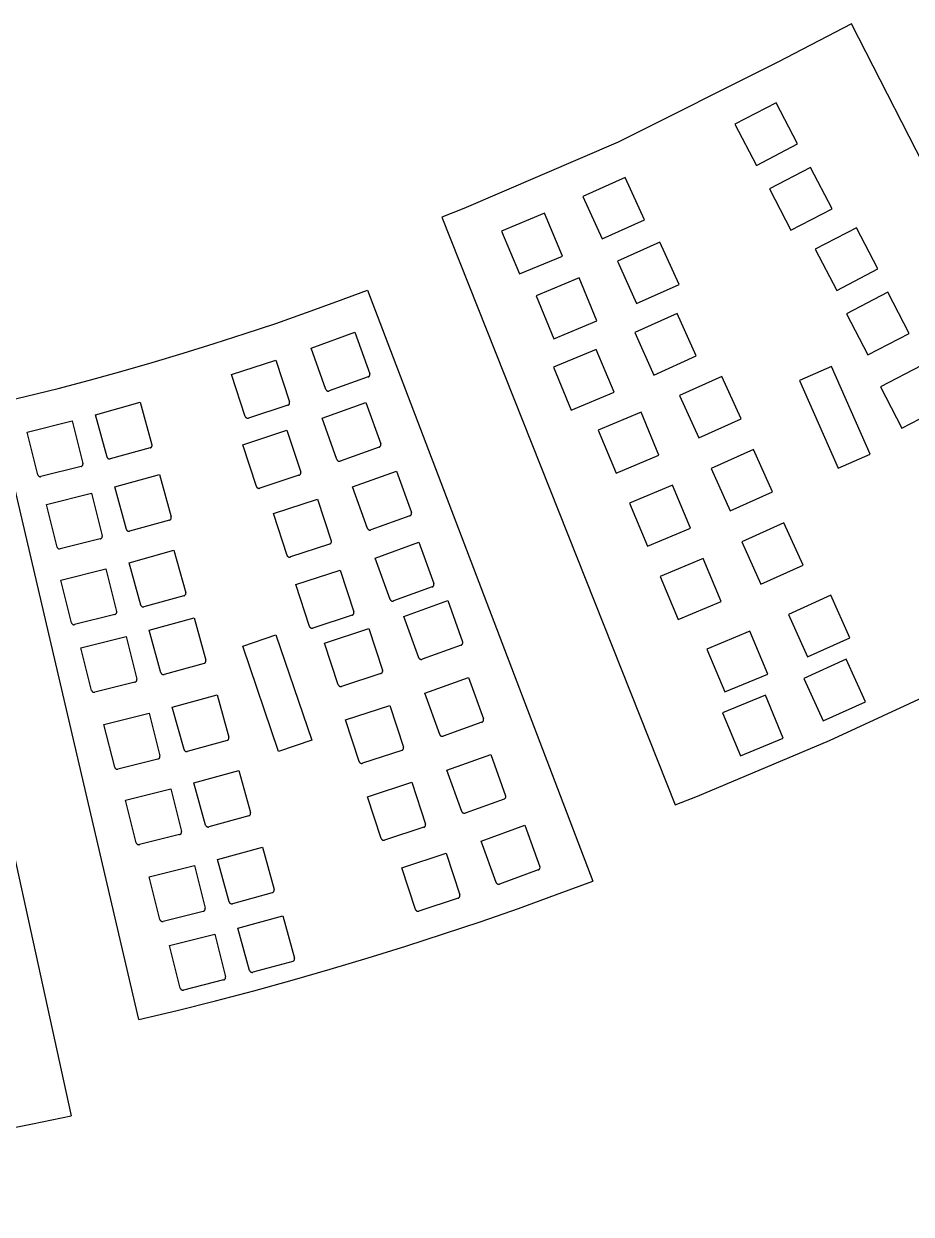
# Model space of a CAD drawing. Extents: x -27280 to 27280, y -16671 to 16671.
# Drawn here: x 20896 to 21811, y -16500 to -15272 of the extents above; entities that cross this region are included whole.
import ezdxf

# ---------------------------------------------------------------- set-up
doc = ezdxf.new("R2010")
doc.units = 0
doc.header["$MEASUREMENT"] = 0
doc.layers.get('0').update_dxf_attribs({"linetype": 'CONTINUOUS'})

msp = doc.modelspace()

# ---------------------------------------------------------------- linework, layer by layer
for p, q in [((21749.6, -15272.5), (21673.7, -15312.1)), ((22376.8, -16499.8), (21749.6, -15272.5)), ((21673.7, -15312.1), (21509, -15394.6)), ((21672, -15353.8), (21629.5, -15376)), ((21694.1, -15396.3), (21672, -15353.8)), ((21629.5, -15376), (21651.6, -15418.5)), ((21509, -15394.6), (21350.2, -15463)), ((21651.6, -15418.5), (21694.1, -15396.3)), ((21707.6, -15420.6), (21665.1, -15442.7)), ((21729.8, -15463.1), (21707.6, -15420.6)), ((21516.5, -15430.8), (21472.8, -15450.6)), ((21536.2, -15474.5), (21516.5, -15430.8)), ((21472.8, -15450.6), (21492.5, -15494.2)), ((21665.1, -15442.7), (21687.3, -15485.2)), ((21350.2, -15463), (21327.3, -15471.9)), ((21687.3, -15485.2), (21729.8, -15463.1)), ((21327.3, -15471.9), (21568, -16077.8)), ((21433.2, -15467.8), (21388.9, -15486.2)), ((21451.6, -15512), (21433.2, -15467.8)), ((21492.5, -15494.2), (21536.2, -15474.5)), ((21388.9, -15486.2), (21407.3, -15530.4)), ((21754.8, -15482.7), (21712.3, -15504.8)), ((21777, -15525.2), (21754.8, -15482.7)), ((21552.2, -15497.6), (21508.5, -15517.3)), ((21571.9, -15541.3), (21552.2, -15497.6)), ((21407.3, -15530.4), (21451.6, -15512)), ((21712.3, -15504.8), (21734.5, -15547.3)), ((21508.5, -15517.3), (21528.2, -15561)), ((21734.5, -15547.3), (21777, -15525.2)), ((21468.8, -15534.5), (21424.6, -15553)), ((21487.2, -15578.8), (21468.8, -15534.5)), ((21219.3, -15558.9), (21250.7, -15547.2)), ((21250.7, -15547.2), (21482.9, -16156.4)), ((21528.2, -15561), (21571.9, -15541.3)), ((21787, -15549.2), (21744.5, -15571.4)), ((21809.2, -15591.7), (21787, -15549.2)), ((21187.8, -15570.2), (21219.3, -15558.9)), ((21424.6, -15553), (21443, -15597.2)), ((21156.2, -15581.3), (21187.8, -15570.2)), ((21570, -15571.2), (21526.3, -15590.9)), ((21589.7, -15614.8), (21570, -15571.2)), ((21744.5, -15571.4), (21766.7, -15613.9)), ((21124.5, -15591.9), (21156.2, -15581.3)), ((21443, -15597.2), (21487.2, -15578.8)), ((21092.6, -15602.2), (21124.5, -15591.9)), ((21192.5, -15606.8), (21237.6, -15590.5)), ((21237.6, -15590.5), (21253, -15633.2)), ((21526.3, -15590.9), (21546, -15634.6)), ((21766.7, -15613.9), (21809.2, -15591.7)), ((21060.7, -15612.2), (21092.6, -15602.2)), ((21207.8, -15649.4), (21192.5, -15606.8)), ((21486.6, -15608.1), (21442.4, -15626.5)), ((21505, -15652.3), (21486.6, -15608.1)), ((20996.4, -15631), (21028.6, -15621.7)), ((21028.6, -15621.7), (21060.7, -15612.2)), ((21110.7, -15634.2), (21156.3, -15619.3)), ((21156.3, -15619.3), (21170.4, -15662.3)), ((21546, -15634.6), (21589.7, -15614.8)), ((20964.1, -15639.9), (20996.4, -15631)), ((21124.8, -15677.3), (21110.7, -15634.2)), ((21251.4, -15636.6), (21251.7, -15636.5)), ((21251.7, -15636.5), (21252, -15636.3)), ((21252, -15636.3), (21252.3, -15636.1)), ((21252.3, -15636.1), (21252.5, -15635.8)), ((21252.5, -15635.8), (21252.7, -15635.5)), ((21252.7, -15635.5), (21252.9, -15635.2)), ((21252.9, -15635.2), (21253, -15634.9)), ((21253.1, -15633.5), (21253, -15633.2)), ((21253, -15634.9), (21253.1, -15634.5)), ((21253.1, -15633.8), (21253.1, -15633.5)), ((21253.1, -15634.2), (21253.1, -15633.8)), ((21253.1, -15634.5), (21253.1, -15634.2)), ((21442.4, -15626.5), (21460.8, -15670.7)), ((21616.1, -15636), (21572.5, -15655.7)), ((21635.9, -15679.7), (21616.1, -15636)), ((21729.1, -15625.9), (21696.2, -15640.3)), ((21768.8, -15716.2), (21729.1, -15625.9)), ((21822, -15624.7), (21779.5, -15646.8)), ((20899.2, -15656.5), (20931.7, -15648.4)), ((20931.7, -15648.4), (20964.1, -15639.9)), ((21251.4, -15636.6), (21211.3, -15651)), ((21696.2, -15640.3), (21735.9, -15730.7)), ((21779.5, -15646.8), (21801.7, -15689.3)), ((20866.7, -15664.3), (20899.2, -15656.5)), ((21207.8, -15649.4), (21208, -15649.8)), ((21208, -15649.8), (21208.1, -15650.1)), ((21208.1, -15650.1), (21208.4, -15650.3)), ((21208.4, -15650.3), (21208.6, -15650.6)), ((21208.6, -15650.6), (21208.9, -15650.8)), ((21208.9, -15650.8), (21209.2, -15651)), ((21209.2, -15651), (21209.5, -15651.1)), ((21209.5, -15651.1), (21209.9, -15651.2)), ((21209.9, -15651.2), (21210.2, -15651.2)), ((21210.2, -15651.2), (21210.6, -15651.2)), ((21210.6, -15651.2), (21210.9, -15651.1)), ((21210.9, -15651.1), (21211.3, -15651)), ((21460.8, -15670.7), (21505, -15652.3)), ((21572.5, -15655.7), (21592.2, -15699.4)), ((21014.9, -16299.2), (20866.7, -15664.3)), ((20970.2, -15675.5), (21016.5, -15662.7)), ((21016.5, -15662.7), (21028.5, -15706.4)), ((21168.7, -15665.7), (21128.2, -15679)), ((21168.7, -15665.7), (21169, -15665.6)), ((21169, -15665.6), (21169.3, -15665.4)), ((21169.3, -15665.4), (21169.6, -15665.2)), ((21169.6, -15665.2), (21169.9, -15664.9)), ((21169.9, -15664.9), (21170.1, -15664.7)), ((21170.1, -15664.7), (21170.3, -15664.4)), ((21170.3, -15664.4), (21170.4, -15664)), ((21170.5, -15662.6), (21170.4, -15662.3)), ((21170.4, -15664), (21170.5, -15663.7)), ((21170.5, -15663), (21170.5, -15662.6)), ((21170.5, -15663.4), (21170.5, -15663)), ((21170.5, -15663.7), (21170.5, -15663.4)), ((21203.9, -15679.1), (21249.1, -15662.9)), ((21249.1, -15662.9), (21264.4, -15705.5)), ((21532.8, -15672.9), (21488.6, -15691.4)), ((21551.2, -15717.2), (21532.8, -15672.9)), ((21801.7, -15689.3), (21844.2, -15667.2)), ((20899.8, -15693.4), (20946.4, -15681.8)), ((20946.4, -15681.8), (20957.4, -15725.7)), ((20982.3, -15719.2), (20970.2, -15675.5)), ((21124.8, -15677.3), (21124.9, -15677.6)), ((21124.9, -15677.6), (21125.1, -15677.9)), ((21125.1, -15677.9), (21125.3, -15678.2)), ((21125.3, -15678.2), (21125.6, -15678.5)), ((21125.6, -15678.5), (21125.9, -15678.7)), ((21125.9, -15678.7), (21126.2, -15678.9)), ((21126.2, -15678.9), (21126.5, -15679)), ((21126.5, -15679), (21126.8, -15679.1)), ((21126.8, -15679.1), (21127.2, -15679.1)), ((21127.2, -15679.1), (21127.5, -15679.1)), ((21127.5, -15679.1), (21127.9, -15679.1)), ((21127.9, -15679.1), (21128.2, -15679)), ((21219.3, -15721.8), (21203.9, -15679.1)), ((21592.2, -15699.4), (21635.9, -15679.7)), ((20910.8, -15737.4), (20899.8, -15693.4)), ((21122.1, -15706.6), (21167.7, -15691.6)), ((21167.7, -15691.6), (21181.9, -15734.6)), ((21488.6, -15691.4), (21507, -15735.6)), ((21026.7, -15709.7), (20985.6, -15721)), ((21026.7, -15709.7), (21027, -15709.6)), ((21027, -15709.6), (21027.3, -15709.4)), ((21027.3, -15709.4), (21027.6, -15709.2)), ((21027.6, -15709.2), (21027.9, -15709)), ((21027.9, -15709), (21028.1, -15708.7)), ((21028.1, -15708.7), (21028.3, -15708.4)), ((21028.3, -15708.4), (21028.4, -15708.1)), ((21028.4, -15708.1), (21028.6, -15707.8)), ((21028.6, -15706.7), (21028.5, -15706.4)), ((21028.6, -15707.1), (21028.6, -15706.7)), ((21028.6, -15707.4), (21028.6, -15707.1)), ((21028.6, -15707.8), (21028.6, -15707.4)), ((21136.3, -15749.6), (21122.1, -15706.6)), ((21262.8, -15708.9), (21222.7, -15723.4)), ((21262.8, -15708.9), (21263.1, -15708.8)), ((21263.1, -15708.8), (21263.4, -15708.6)), ((21263.4, -15708.6), (21263.7, -15708.4)), ((21263.7, -15708.4), (21263.9, -15708.1)), ((21263.9, -15708.1), (21264.2, -15707.9)), ((21264.2, -15707.9), (21264.3, -15707.6)), ((21264.3, -15707.6), (21264.5, -15707.2)), ((21264.5, -15705.8), (21264.4, -15705.5)), ((21264.6, -15706.2), (21264.5, -15705.8)), ((21264.5, -15706.9), (21264.6, -15706.5)), ((21264.5, -15707.2), (21264.5, -15706.9)), ((21264.6, -15706.5), (21264.6, -15706.2)), ((20982.3, -15719.2), (20982.4, -15719.5)), ((20982.4, -15719.5), (20982.5, -15719.8)), ((20982.5, -15719.8), (20982.7, -15720.1)), ((20982.7, -15720.1), (20983, -15720.4)), ((20983, -15720.4), (20983.2, -15720.6)), ((20983.2, -15720.6), (20983.5, -15720.8)), ((20983.5, -15720.8), (20983.9, -15720.9)), ((20983.9, -15720.9), (20984.2, -15721)), ((20984.2, -15721), (20984.5, -15721.1)), ((20984.5, -15721.1), (20984.9, -15721.1)), ((20984.9, -15721.1), (20985.2, -15721.1)), ((20985.2, -15721.1), (20985.6, -15721)), ((21219.3, -15721.8), (21219.4, -15722.1)), ((21219.4, -15722.1), (21219.6, -15722.4)), ((21507, -15735.6), (21551.2, -15717.2)), ((21648.6, -15711.3), (21604.9, -15731)), ((21668.3, -15755), (21648.6, -15711.3)), ((21735.9, -15730.7), (21768.8, -15716.2)), ((20955.4, -15729), (20914.1, -15739.3)), ((20955.4, -15729), (20955.8, -15728.9)), ((20955.8, -15728.9), (20956.1, -15728.7)), ((20956.1, -15728.7), (20956.4, -15728.5)), ((20956.4, -15728.5), (20956.6, -15728.3)), ((20956.6, -15728.3), (20956.9, -15728)), ((20956.9, -15728), (20957.1, -15727.8)), ((20957.1, -15727.8), (20957.2, -15727.4)), ((20957.2, -15727.4), (20957.4, -15727.1)), ((20957.4, -15726.1), (20957.4, -15725.7)), ((20957.5, -15726.4), (20957.4, -15726.1)), ((20957.4, -15726.8), (20957.5, -15726.4)), ((20957.4, -15727.1), (20957.4, -15726.8)), ((21182, -15735), (21181.9, -15734.6)), ((21219.6, -15722.4), (21219.8, -15722.7)), ((21219.8, -15722.7), (21220.1, -15722.9)), ((21220.1, -15722.9), (21220.3, -15723.1)), ((21220.3, -15723.1), (21220.6, -15723.3)), ((21220.6, -15723.3), (21221, -15723.4)), ((21221, -15723.4), (21221.3, -15723.5)), ((21221.3, -15723.5), (21221.7, -15723.5)), ((21221.7, -15723.5), (21222, -15723.5)), ((21222, -15723.5), (21222.4, -15723.5)), ((21222.4, -15723.5), (21222.7, -15723.4)), ((21235.4, -15750), (21280.6, -15733.8)), ((21280.6, -15733.8), (21296, -15776.4)), ((21604.9, -15731), (21624.7, -15774.7)), ((20910.8, -15737.4), (20910.9, -15737.7)), ((20910.9, -15737.7), (20911.1, -15738)), ((20911.1, -15738), (20911.3, -15738.3)), ((20911.3, -15738.3), (20911.5, -15738.6)), ((20911.5, -15738.6), (20911.8, -15738.8)), ((20911.8, -15738.8), (20912.1, -15739)), ((20912.1, -15739), (20912.4, -15739.2)), ((20912.4, -15739.2), (20912.7, -15739.3)), ((20912.7, -15739.3), (20913, -15739.4)), ((20913, -15739.4), (20913.4, -15739.4)), ((20913.4, -15739.4), (20913.7, -15739.4)), ((20913.7, -15739.4), (20914.1, -15739.3)), ((20990.1, -15750), (21036.4, -15737.3)), ((21036.4, -15737.3), (21048.4, -15780.9)), ((21180.1, -15738), (21139.7, -15751.3)), ((21180.1, -15738), (21180.5, -15737.9)), ((21180.5, -15737.9), (21180.8, -15737.7)), ((21180.8, -15737.7), (21181.1, -15737.5)), ((21181.1, -15737.5), (21181.3, -15737.3)), ((21181.3, -15737.3), (21181.5, -15737)), ((21181.5, -15737), (21181.7, -15736.7)), ((21181.7, -15736.7), (21181.8, -15736.4)), ((21181.8, -15736.4), (21181.9, -15736)), ((21181.9, -15736), (21182, -15735.7)), ((21182, -15735.3), (21182, -15735)), ((21182, -15735.7), (21182, -15735.3)), ((20919.7, -15768), (20966.3, -15756.3)), ((20966.3, -15756.3), (20977.3, -15800.3)), ((21002.2, -15793.7), (20990.1, -15750)), ((21136.3, -15749.6), (21136.4, -15750)), ((21136.4, -15750), (21136.6, -15750.3)), ((21136.6, -15750.3), (21136.8, -15750.5)), ((21136.8, -15750.5), (21137, -15750.8)), ((21137, -15750.8), (21137.3, -15751)), ((21137.3, -15751), (21137.6, -15751.2)), ((21137.6, -15751.2), (21137.9, -15751.3)), ((21137.9, -15751.3), (21138.3, -15751.4)), ((21138.3, -15751.4), (21138.6, -15751.5)), ((21138.6, -15751.5), (21139, -15751.5)), ((21139, -15751.5), (21139.3, -15751.4)), ((21139.3, -15751.4), (21139.7, -15751.3)), ((21250.8, -15792.7), (21235.4, -15750)), ((21565.3, -15748.2), (21521, -15766.6)), ((21583.7, -15792.4), (21565.3, -15748.2)), ((21624.7, -15774.7), (21668.3, -15755)), ((20805.6, -15761.5), (20945.3, -16398.3)), ((20930.7, -15811.9), (20919.7, -15768)), ((21153.7, -15777.5), (21199.3, -15762.5)), ((21199.3, -15762.5), (21213.4, -15805.5)), ((21521, -15766.6), (21539.5, -15810.9)), ((21047.5, -15783.8), (21047.8, -15783.5)), ((21047.8, -15783.5), (21048, -15783.3)), ((21048, -15783.3), (21048.2, -15783)), ((21048.2, -15783), (21048.3, -15782.7)), ((21048.3, -15782.7), (21048.4, -15782.3)), ((21048.5, -15781.3), (21048.4, -15780.9)), ((21048.4, -15782.3), (21048.5, -15782)), ((21048.5, -15781.6), (21048.5, -15781.3)), ((21048.5, -15782), (21048.5, -15781.6)), ((21167.8, -15820.5), (21153.7, -15777.5)), ((21294.3, -15779.8), (21254.2, -15794.3)), ((21294.3, -15779.8), (21294.7, -15779.7)), ((21294.7, -15779.7), (21295, -15779.5)), ((21295, -15779.5), (21295.2, -15779.3)), ((21295.2, -15779.3), (21295.5, -15779)), ((21295.5, -15779), (21295.7, -15778.7)), ((21295.7, -15778.7), (21295.9, -15778.4)), ((21295.9, -15778.4), (21296, -15778.1)), ((21296.1, -15776.7), (21296, -15776.4)), ((21296, -15778.1), (21296.1, -15777.8)), ((21296.1, -15777.1), (21296.1, -15776.7)), ((21296.1, -15777.4), (21296.1, -15777.1)), ((21296.1, -15777.8), (21296.1, -15777.4)), ((21002.2, -15793.7), (21002.3, -15794)), ((21002.3, -15794), (21002.4, -15794.4)), ((21002.4, -15794.4), (21002.6, -15794.6)), ((21002.6, -15794.6), (21002.9, -15794.9)), ((21002.9, -15794.9), (21003.1, -15795.1)), ((21003.1, -15795.1), (21003.4, -15795.3)), ((21003.4, -15795.3), (21003.7, -15795.5)), ((21003.7, -15795.5), (21004.1, -15795.6)), ((21004.1, -15795.6), (21004.4, -15795.7)), ((21004.4, -15795.7), (21004.8, -15795.7)), ((21004.8, -15795.7), (21005.1, -15795.7)), ((21005.1, -15795.7), (21005.5, -15795.6)), ((21046.6, -15784.2), (21005.5, -15795.6)), ((21046.6, -15784.2), (21046.9, -15784.1)), ((21046.9, -15784.1), (21047.2, -15784)), ((21047.2, -15784), (21047.5, -15783.8)), ((21250.8, -15792.7), (21250.9, -15793)), ((21250.9, -15793), (21251.1, -15793.3)), ((21251.1, -15793.3), (21251.3, -15793.6)), ((21251.3, -15793.6), (21251.6, -15793.8)), ((21251.6, -15793.8), (21251.9, -15794)), ((21251.9, -15794), (21252.2, -15794.2)), ((21252.2, -15794.2), (21252.5, -15794.3)), ((21252.5, -15794.3), (21252.9, -15794.4)), ((21252.9, -15794.4), (21253.2, -15794.4)), ((21253.2, -15794.4), (21253.6, -15794.4)), ((21253.6, -15794.4), (21253.9, -15794.4)), ((21253.9, -15794.4), (21254.2, -15794.3)), ((21539.5, -15810.9), (21583.7, -15792.4)), ((21680.1, -15786.9), (21636.5, -15806.6)), ((21699.8, -15830.6), (21680.1, -15786.9)), ((20975.3, -15803.5), (20934, -15813.9)), ((20975.3, -15803.5), (20975.7, -15803.4)), ((20975.7, -15803.4), (20976, -15803.3)), ((20976, -15803.3), (20976.3, -15803.1)), ((20976.3, -15803.1), (20976.5, -15802.8)), ((20976.5, -15802.8), (20976.8, -15802.6)), ((20976.8, -15802.6), (20977, -15802.3)), ((20977, -15802.3), (20977.1, -15802)), ((20977.1, -15802), (20977.3, -15801.7)), ((20977.3, -15800.6), (20977.3, -15800.3)), ((20977.4, -15801), (20977.3, -15800.6)), ((20977.3, -15801.3), (20977.4, -15801)), ((20977.3, -15801.7), (20977.3, -15801.3)), ((21212.6, -15808.4), (21212.8, -15808.2)), ((21212.8, -15808.2), (21213.1, -15807.9)), ((21213.1, -15807.9), (21213.2, -15807.6)), ((21213.2, -15807.6), (21213.4, -15807.3)), ((21213.5, -15805.9), (21213.4, -15805.5)), ((21213.4, -15807.3), (21213.5, -15806.9)), ((21213.5, -15806.2), (21213.5, -15805.9)), ((21213.5, -15806.6), (21213.5, -15806.2)), ((21213.5, -15806.9), (21213.5, -15806.6)), ((21258.6, -15823.3), (21303.8, -15807)), ((21303.8, -15807), (21319.1, -15849.6)), ((21636.5, -15806.6), (21656.2, -15850.3)), ((20930.7, -15811.9), (20930.8, -15812.3)), ((20930.8, -15812.3), (20931, -15812.6)), ((20931, -15812.6), (20931.2, -15812.9)), ((20931.2, -15812.9), (20931.4, -15813.1)), ((20931.4, -15813.1), (20931.7, -15813.4)), ((20931.7, -15813.4), (20931.9, -15813.6)), ((20931.9, -15813.6), (20932.3, -15813.7)), ((20932.3, -15813.7), (20932.6, -15813.9)), ((20932.6, -15813.9), (20932.9, -15813.9)), ((20932.9, -15813.9), (20933.3, -15814)), ((20933.3, -15814), (20933.6, -15813.9)), ((20933.6, -15813.9), (20934, -15813.9)), ((21005, -15828.1), (21051.2, -15815.3)), ((21051.2, -15815.3), (21063.3, -15859)), ((21167.8, -15820.5), (21167.9, -15820.8)), ((21211.7, -15808.9), (21171.2, -15822.2)), ((21211.7, -15808.9), (21212, -15808.8)), ((21212, -15808.8), (21212.3, -15808.6)), ((21212.3, -15808.6), (21212.6, -15808.4)), ((21017, -15871.7), (21005, -15828.1)), ((21167.9, -15820.8), (21168.1, -15821.2)), ((21168.1, -15821.2), (21168.3, -15821.4)), ((21168.3, -15821.4), (21168.6, -15821.7)), ((21168.6, -15821.7), (21168.8, -15821.9)), ((21168.8, -15821.9), (21169.1, -15822.1)), ((21169.1, -15822.1), (21169.5, -15822.2)), ((21169.5, -15822.2), (21169.8, -15822.3)), ((21169.8, -15822.3), (21170.1, -15822.4)), ((21170.1, -15822.4), (21170.5, -15822.4)), ((21170.5, -15822.4), (21170.9, -15822.3)), ((21170.9, -15822.3), (21171.2, -15822.2)), ((21274, -15865.9), (21258.6, -15823.3)), ((21596.8, -15823.8), (21552.6, -15842.2)), ((21615.2, -15868), (21596.8, -15823.8)), ((21656.2, -15850.3), (21699.8, -15830.6)), ((20934.6, -15846), (20981.1, -15834.3)), ((20981.1, -15834.3), (20992.1, -15878.3)), ((21176.8, -15850.7), (21222.4, -15835.8)), ((21222.4, -15835.8), (21236.6, -15878.8)), ((21552.6, -15842.2), (21571, -15886.5)), ((20945.6, -15890), (20934.6, -15846)), ((21191, -15893.8), (21176.8, -15850.7)), ((21317.5, -15853.1), (21277.4, -15867.5)), ((21317.5, -15853.1), (21317.8, -15852.9)), ((21317.8, -15852.9), (21318.1, -15852.8)), ((21318.1, -15852.8), (21318.4, -15852.5)), ((21318.4, -15852.5), (21318.6, -15852.3)), ((21318.6, -15852.3), (21318.9, -15852)), ((21318.9, -15852), (21319, -15851.7)), ((21319, -15851.7), (21319.2, -15851.4)), ((21319.2, -15850), (21319.1, -15849.6)), ((21319.3, -15850.3), (21319.2, -15850)), ((21319.2, -15851), (21319.3, -15850.7)), ((21319.2, -15851.4), (21319.2, -15851)), ((21319.3, -15850.7), (21319.3, -15850.3)), ((21061.4, -15862.3), (21020.3, -15873.6)), ((21061.4, -15862.3), (21061.8, -15862.2)), ((21061.8, -15862.2), (21062.1, -15862)), ((21062.1, -15862), (21062.4, -15861.8)), ((21062.4, -15861.8), (21062.6, -15861.6)), ((21062.6, -15861.6), (21062.9, -15861.3)), ((21062.9, -15861.3), (21063, -15861)), ((21063, -15861), (21063.2, -15860.7)), ((21063.2, -15860.7), (21063.3, -15860.4)), ((21063.4, -15859.3), (21063.3, -15859)), ((21063.3, -15860.4), (21063.4, -15860)), ((21063.4, -15859.7), (21063.4, -15859.3)), ((21063.4, -15860), (21063.4, -15859.7)), ((21274, -15865.9), (21274.1, -15866.2)), ((21274.1, -15866.2), (21274.3, -15866.5)), ((21274.3, -15866.5), (21274.5, -15866.8)), ((21274.5, -15866.8), (21274.8, -15867.1)), ((21274.8, -15867.1), (21275, -15867.3)), ((21275, -15867.3), (21275.4, -15867.4)), ((21275.4, -15867.4), (21275.7, -15867.6)), ((21275.7, -15867.6), (21276, -15867.7)), ((21276, -15867.7), (21276.4, -15867.7)), ((21276.4, -15867.7), (21276.7, -15867.7)), ((21276.7, -15867.7), (21277.1, -15867.6)), ((21277.1, -15867.6), (21277.4, -15867.5)), ((21288.3, -15883.4), (21333.4, -15867.2)), ((21333.4, -15867.2), (21348.8, -15909.8)), ((21571, -15886.5), (21615.2, -15868)), ((21728.3, -15861.7), (21684.6, -15881.4)), ((21748, -15905.4), (21728.3, -15861.7)), ((20990.2, -15881.6), (20948.8, -15891.9)), ((20990.2, -15881.6), (20990.5, -15881.4)), ((20990.5, -15881.4), (20990.8, -15881.3)), ((20990.8, -15881.3), (20991.1, -15881.1)), ((20991.1, -15881.1), (20991.4, -15880.9)), ((20991.4, -15880.9), (20991.6, -15880.6)), ((20991.6, -15880.6), (20991.8, -15880.3)), ((20991.8, -15880.3), (20992, -15880)), ((20992, -15880), (20992.1, -15879.7)), ((20992.2, -15878.6), (20992.1, -15878.3)), ((20992.1, -15879.7), (20992.2, -15879.3)), ((20992.2, -15879), (20992.2, -15878.6)), ((20992.2, -15879.3), (20992.2, -15879)), ((21017, -15871.7), (21017.1, -15872.1)), ((21017.1, -15872.1), (21017.3, -15872.4)), ((21017.3, -15872.4), (21017.5, -15872.7)), ((21017.5, -15872.7), (21017.7, -15872.9)), ((21017.7, -15872.9), (21018, -15873.2)), ((21018, -15873.2), (21018.3, -15873.4)), ((21018.3, -15873.4), (21018.6, -15873.5)), ((21018.6, -15873.5), (21018.9, -15873.6)), ((21018.9, -15873.6), (21019.3, -15873.7)), ((21019.3, -15873.7), (21019.6, -15873.7)), ((21019.6, -15873.7), (21020, -15873.7)), ((21020, -15873.7), (21020.3, -15873.6)), ((21235.2, -15882.1), (21235.5, -15881.9)), ((21235.5, -15881.9), (21235.8, -15881.7)), ((21235.8, -15881.7), (21236, -15881.4)), ((21236, -15881.4), (21236.2, -15881.2)), ((21236.2, -15881.2), (21236.4, -15880.9)), ((21236.4, -15880.9), (21236.5, -15880.5)), ((21236.5, -15880.5), (21236.6, -15880.2)), ((21236.7, -15879.1), (21236.6, -15878.8)), ((21236.6, -15880.2), (21236.7, -15879.8)), ((21236.7, -15879.5), (21236.7, -15879.1)), ((21236.7, -15879.8), (21236.7, -15879.5)), ((21684.6, -15881.4), (21704.4, -15925.1)), ((20945.6, -15890), (20945.7, -15890.3)), ((20945.7, -15890.3), (20945.8, -15890.6)), ((20945.8, -15890.6), (20946, -15890.9)), ((20946, -15890.9), (20946.3, -15891.2)), ((20946.3, -15891.2), (20946.5, -15891.4)), ((20946.5, -15891.4), (20946.8, -15891.6)), ((20946.8, -15891.6), (20947.1, -15891.8)), ((20947.1, -15891.8), (20947.5, -15891.9)), ((20947.5, -15891.9), (20947.8, -15892)), ((20947.8, -15892), (20948.1, -15892)), ((20948.1, -15892), (20948.5, -15892)), ((20948.5, -15892), (20948.8, -15891.9)), ((21025.7, -15897.8), (21072, -15885)), ((21072, -15885), (21084, -15928.7)), ((21191, -15893.8), (21191.1, -15894.1)), ((21191.1, -15894.1), (21191.3, -15894.4)), ((21234.9, -15882.2), (21194.4, -15895.5)), ((21234.9, -15882.2), (21235.2, -15882.1)), ((21303.6, -15926.1), (21288.3, -15883.4)), ((20955.3, -15915.8), (21001.9, -15904.1)), ((21001.9, -15904.1), (21012.9, -15948)), ((21037.8, -15941.5), (21025.7, -15897.8)), ((21122.2, -15914.1), (21156.3, -15902.5)), ((21156.3, -15902.5), (21193.2, -16011.2)), ((21191.3, -15894.4), (21191.5, -15894.7)), ((21191.5, -15894.7), (21191.7, -15894.9)), ((21191.7, -15894.9), (21192, -15895.2)), ((21192, -15895.2), (21192.3, -15895.3)), ((21192.3, -15895.3), (21192.6, -15895.5)), ((21192.6, -15895.5), (21193, -15895.6)), ((21193, -15895.6), (21193.3, -15895.6)), ((21193.3, -15895.6), (21193.7, -15895.6)), ((21193.7, -15895.6), (21194, -15895.6)), ((21194, -15895.6), (21194.4, -15895.5)), ((21206.5, -15910.9), (21252.1, -15895.9)), ((21252.1, -15895.9), (21266.2, -15938.9)), ((21645, -15898.7), (21600.7, -15917.1)), ((21663.4, -15942.9), (21645, -15898.7)), ((21704.4, -15925.1), (21748, -15905.4)), ((20966.3, -15959.7), (20955.3, -15915.8)), ((21159.1, -16022.7), (21122.2, -15914.1)), ((21220.6, -15953.9), (21206.5, -15910.9)), ((21347.2, -15913.2), (21307.1, -15927.7)), ((21347.2, -15913.2), (21347.5, -15913.1)), ((21347.5, -15913.1), (21347.8, -15912.9)), ((21347.8, -15912.9), (21348.1, -15912.7)), ((21348.1, -15912.7), (21348.3, -15912.4)), ((21348.3, -15912.4), (21348.5, -15912.2)), ((21348.5, -15912.2), (21348.7, -15911.9)), ((21348.7, -15911.9), (21348.8, -15911.5)), ((21348.9, -15910.1), (21348.8, -15909.8)), ((21348.8, -15911.5), (21348.9, -15911.2)), ((21348.9, -15910.5), (21348.9, -15910.1)), ((21348.9, -15910.8), (21348.9, -15910.5)), ((21348.9, -15911.2), (21348.9, -15910.8)), ((21600.7, -15917.1), (21619.2, -15961.3)), ((21083.6, -15931), (21083.8, -15930.8)), ((21083.8, -15930.8), (21083.9, -15930.4)), ((21083.9, -15930.4), (21084.1, -15930.1)), ((21084.1, -15929.1), (21084, -15928.7)), ((21084.1, -15929.4), (21084.1, -15929.1)), ((21084.1, -15929.8), (21084.1, -15929.4)), ((21084.1, -15930.1), (21084.1, -15929.8)), ((21303.6, -15926.1), (21303.8, -15926.4)), ((21303.8, -15926.4), (21304, -15926.7)), ((21304, -15926.7), (21304.2, -15927)), ((21304.2, -15927), (21304.4, -15927.2)), ((21304.4, -15927.2), (21304.7, -15927.4)), ((21304.7, -15927.4), (21305, -15927.6)), ((21305, -15927.6), (21305.3, -15927.7)), ((21305.3, -15927.7), (21305.7, -15927.8)), ((21305.7, -15927.8), (21306, -15927.8)), ((21306, -15927.8), (21306.4, -15927.8)), ((21306.4, -15927.8), (21306.7, -15927.8)), ((21306.7, -15927.8), (21307.1, -15927.7)), ((21744.3, -15927.7), (21700.6, -15947.4)), ((21764, -15971.4), (21744.3, -15927.7)), ((21037.8, -15941.5), (21037.9, -15941.8)), ((21037.9, -15941.8), (21038, -15942.1)), ((21038, -15942.1), (21038.2, -15942.4)), ((21038.2, -15942.4), (21038.5, -15942.7)), ((21038.5, -15942.7), (21038.7, -15942.9)), ((21038.7, -15942.9), (21039, -15943.1)), ((21039, -15943.1), (21039.4, -15943.3)), ((21039.4, -15943.3), (21039.7, -15943.4)), ((21082.2, -15932), (21041.1, -15943.4)), ((21082.2, -15932), (21082.5, -15931.9)), ((21082.5, -15931.9), (21082.8, -15931.7)), ((21082.8, -15931.7), (21083.1, -15931.5)), ((21083.1, -15931.5), (21083.4, -15931.3)), ((21083.4, -15931.3), (21083.6, -15931)), ((21264.5, -15942.3), (21224, -15955.6)), ((21264.5, -15942.3), (21264.8, -15942.2)), ((21264.8, -15942.2), (21265.2, -15942)), ((21265.2, -15942), (21265.4, -15941.8)), ((21265.4, -15941.8), (21265.7, -15941.6)), ((21265.7, -15941.6), (21265.9, -15941.3)), ((21265.9, -15941.3), (21266.1, -15941)), ((21266.1, -15941), (21266.2, -15940.7)), ((21266.3, -15939.3), (21266.2, -15938.9)), ((21266.2, -15940.7), (21266.3, -15940.3)), ((21266.4, -15939.6), (21266.3, -15939.3)), ((21266.3, -15940.3), (21266.4, -15940)), ((21266.4, -15940), (21266.4, -15939.6)), ((21619.2, -15961.3), (21663.4, -15942.9)), ((21010.9, -15951.3), (20969.6, -15961.7)), ((21010.9, -15951.3), (21011.3, -15951.2)), ((21011.3, -15951.2), (21011.6, -15951)), ((21011.6, -15951), (21011.9, -15950.9)), ((21011.9, -15950.9), (21012.1, -15950.6)), ((21012.1, -15950.6), (21012.4, -15950.4)), ((21012.4, -15950.4), (21012.6, -15950.1)), ((21012.6, -15950.1), (21012.7, -15949.8)), ((21012.7, -15949.8), (21012.9, -15949.4)), ((21012.9, -15948.4), (21012.9, -15948)), ((21013, -15948.7), (21012.9, -15948.4)), ((21012.9, -15949.1), (21013, -15948.7)), ((21012.9, -15949.4), (21012.9, -15949.1)), ((21039.7, -15943.4), (21040, -15943.4)), ((21040, -15943.4), (21040.4, -15943.5)), ((21040.4, -15943.5), (21040.7, -15943.4)), ((21040.7, -15943.4), (21041.1, -15943.4)), ((21220.6, -15953.9), (21220.8, -15954.3)), ((21220.8, -15954.3), (21220.9, -15954.6)), ((21220.9, -15954.6), (21221.1, -15954.8)), ((21221.1, -15954.8), (21221.4, -15955.1)), ((21221.4, -15955.1), (21221.7, -15955.3)), ((21221.7, -15955.3), (21222, -15955.5)), ((21222, -15955.5), (21222.3, -15955.6)), ((21309.8, -15962.7), (21355, -15946.4)), ((21355, -15946.4), (21370.3, -15989.1)), ((21700.6, -15947.4), (21720.4, -15991.1)), ((20966.3, -15959.7), (20966.4, -15960)), ((20966.4, -15960), (20966.6, -15960.4)), ((20966.6, -15960.4), (20966.8, -15960.7)), ((20966.8, -15960.7), (20967, -15960.9)), ((20967, -15960.9), (20967.3, -15961.2)), ((20967.3, -15961.2), (20967.5, -15961.4)), ((20967.5, -15961.4), (20967.9, -15961.5)), ((20967.9, -15961.5), (20968.2, -15961.6)), ((20968.2, -15961.6), (20968.5, -15961.7)), ((20968.5, -15961.7), (20968.9, -15961.7)), ((20968.9, -15961.7), (20969.2, -15961.7)), ((20969.2, -15961.7), (20969.6, -15961.7)), ((21049.5, -15977.1), (21095.8, -15964.3)), ((21095.8, -15964.3), (21107.8, -16008)), ((21222.3, -15955.6), (21222.6, -15955.7)), ((21222.6, -15955.7), (21223, -15955.8)), ((21223, -15955.8), (21223.3, -15955.8)), ((21223.3, -15955.8), (21223.7, -15955.7)), ((21223.7, -15955.7), (21224, -15955.6)), ((21325.2, -16005.3), (21309.8, -15962.7)), ((21661, -15964.6), (21616.8, -15983)), ((21679.4, -16008.9), (21661, -15964.6)), ((21727.1, -16011.5), (21836.9, -15960.6)), ((21061.6, -16020.7), (21049.5, -15977.1)), ((21228, -15990.1), (21273.6, -15975.2)), ((21273.6, -15975.2), (21287.8, -16018.2)), ((21720.4, -15991.1), (21764, -15971.4)), ((20979.1, -15995), (21025.7, -15983.3)), ((21025.7, -15983.3), (21036.7, -16027.3)), ((21242.2, -16033.2), (21228, -15990.1)), ((21368.7, -15992.5), (21369, -15992.4)), ((21369, -15992.4), (21369.3, -15992.2)), ((21369.3, -15992.2), (21369.6, -15992)), ((21369.6, -15992), (21369.8, -15991.7)), ((21369.8, -15991.7), (21370.1, -15991.4)), ((21370.1, -15991.4), (21370.2, -15991.1)), ((21370.2, -15991.1), (21370.4, -15990.8)), ((21370.4, -15989.4), (21370.3, -15989.1)), ((21370.5, -15989.7), (21370.4, -15989.4)), ((21370.4, -15990.4), (21370.5, -15990.1)), ((21370.4, -15990.8), (21370.4, -15990.4)), ((21370.5, -15990.1), (21370.5, -15989.7)), ((21616.8, -15983), (21635.2, -16027.3)), ((20990.1, -16039), (20979.1, -15995)), ((21368.7, -15992.5), (21328.6, -16007)), ((21106, -16011.3), (21064.9, -16022.6)), ((21106, -16011.3), (21106.3, -16011.2)), ((21106.3, -16011.2), (21106.6, -16011)), ((21106.6, -16011), (21106.9, -16010.8)), ((21106.9, -16010.8), (21107.2, -16010.6)), ((21107.2, -16010.6), (21107.4, -16010.3)), ((21107.4, -16010.3), (21107.6, -16010)), ((21107.6, -16010), (21107.7, -16009.7)), ((21107.7, -16009.7), (21107.9, -16009.4)), ((21107.9, -16008.3), (21107.8, -16008)), ((21107.9, -16008.7), (21107.9, -16008.3)), ((21107.9, -16009), (21107.9, -16008.7)), ((21107.9, -16009.4), (21107.9, -16009)), ((21193.2, -16011.2), (21159.1, -16022.7)), ((21325.2, -16005.3), (21325.3, -16005.7)), ((21325.3, -16005.7), (21325.5, -16006)), ((21325.5, -16006), (21325.7, -16006.2)), ((21325.7, -16006.2), (21326, -16006.5)), ((21326, -16006.5), (21326.2, -16006.7)), ((21326.2, -16006.7), (21326.6, -16006.9)), ((21326.6, -16006.9), (21326.9, -16007)), ((21326.9, -16007), (21327.2, -16007.1)), ((21327.2, -16007.1), (21327.6, -16007.1)), ((21327.6, -16007.1), (21327.9, -16007.1)), ((21327.9, -16007.1), (21328.3, -16007)), ((21328.3, -16007), (21328.6, -16007)), ((21590.8, -16068.9), (21727.1, -16011.5)), ((21635.2, -16027.3), (21679.4, -16008.9)), ((21036.4, -16029.3), (21036.5, -16029)), ((21036.5, -16029), (21036.7, -16028.7)), ((21036.7, -16027.6), (21036.7, -16027.3)), ((21036.8, -16028), (21036.7, -16027.6)), ((21036.7, -16028.3), (21036.8, -16028)), ((21036.7, -16028.7), (21036.7, -16028.3)), ((21061.6, -16020.7), (21061.7, -16021.1)), ((21061.7, -16021.1), (21061.8, -16021.4)), ((21061.8, -16021.4), (21062, -16021.7)), ((21062, -16021.7), (21062.3, -16021.9)), ((21062.3, -16021.9), (21062.5, -16022.2)), ((21062.5, -16022.2), (21062.8, -16022.4)), ((21062.8, -16022.4), (21063.2, -16022.5)), ((21063.2, -16022.5), (21063.5, -16022.6)), ((21063.5, -16022.6), (21063.8, -16022.7)), ((21063.8, -16022.7), (21064.2, -16022.7)), ((21064.2, -16022.7), (21064.5, -16022.7)), ((21064.5, -16022.7), (21064.9, -16022.6)), ((21286.1, -16021.6), (21245.6, -16034.9)), ((21286.1, -16021.6), (21286.4, -16021.5)), ((21286.4, -16021.5), (21286.7, -16021.3)), ((21286.7, -16021.3), (21287, -16021.1)), ((21287, -16021.1), (21287.2, -16020.8)), ((21287.2, -16020.8), (21287.4, -16020.6)), ((21287.4, -16020.6), (21287.6, -16020.3)), ((21287.6, -16020.3), (21287.7, -16019.9)), ((21287.7, -16019.9), (21287.8, -16019.6)), ((21287.9, -16018.6), (21287.8, -16018.2)), ((21287.8, -16019.6), (21287.9, -16019.3)), ((21287.9, -16018.9), (21287.9, -16018.6)), ((21287.9, -16019.3), (21287.9, -16018.9)), ((21332.6, -16042), (21377.8, -16025.7)), ((21377.8, -16025.7), (21393.1, -16068.3)), ((20990.1, -16039), (20990.2, -16039.3)), ((20990.2, -16039.3), (20990.4, -16039.6)), ((20990.4, -16039.6), (20990.6, -16039.9)), ((20990.6, -16039.9), (20990.8, -16040.2)), ((20990.8, -16040.2), (20991.1, -16040.4)), ((20991.1, -16040.4), (20991.4, -16040.6)), ((20991.4, -16040.6), (20991.7, -16040.8)), ((20991.7, -16040.8), (20992, -16040.9)), ((20992, -16040.9), (20992.3, -16041)), ((20992.3, -16041), (20992.7, -16041)), ((20992.7, -16041), (20993, -16041)), ((20993, -16041), (20993.4, -16040.9)), ((21034.7, -16030.6), (20993.4, -16040.9)), ((21034.7, -16030.6), (21035.1, -16030.4)), ((21035.1, -16030.4), (21035.4, -16030.3)), ((21035.4, -16030.3), (21035.7, -16030.1)), ((21035.7, -16030.1), (21035.9, -16029.9)), ((21035.9, -16029.9), (21036.2, -16029.6)), ((21036.2, -16029.6), (21036.4, -16029.3)), ((21242.2, -16033.2), (21242.3, -16033.5)), ((21242.3, -16033.5), (21242.5, -16033.8)), ((21242.5, -16033.8), (21242.7, -16034.1)), ((21242.7, -16034.1), (21242.9, -16034.4)), ((21242.9, -16034.4), (21243.2, -16034.6)), ((21243.2, -16034.6), (21243.5, -16034.8)), ((21243.5, -16034.8), (21243.8, -16034.9)), ((21243.8, -16034.9), (21244.2, -16035)), ((21244.2, -16035), (21244.5, -16035)), ((21244.5, -16035), (21244.9, -16035)), ((21244.9, -16035), (21245.2, -16035)), ((21245.2, -16035), (21245.6, -16034.9)), ((21071.8, -16054.9), (21118.1, -16042.2)), ((21118.1, -16042.2), (21130.1, -16085.8)), ((21348, -16084.6), (21332.6, -16042)), ((21001.4, -16072.9), (21048, -16061.2)), ((21048, -16061.2), (21059, -16105.2)), ((21083.9, -16098.6), (21071.8, -16054.9)), ((21250.8, -16069.4), (21296.4, -16054.4)), ((21296.4, -16054.4), (21310.6, -16097.5)), ((21012.4, -16116.8), (21001.4, -16072.9)), ((21265, -16112.5), (21250.8, -16069.4)), ((21391.5, -16071.8), (21351.4, -16086.2)), ((21391.5, -16071.8), (21391.8, -16071.6)), ((21391.8, -16071.6), (21392.1, -16071.4)), ((21392.1, -16071.4), (21392.4, -16071.2)), ((21392.4, -16071.2), (21392.7, -16071)), ((21392.7, -16071), (21392.9, -16070.7)), ((21392.9, -16070.7), (21393, -16070.4)), ((21393, -16070.4), (21393.2, -16070)), ((21393.2, -16068.7), (21393.1, -16068.3)), ((21393.3, -16069), (21393.2, -16068.7)), ((21393.2, -16069.7), (21393.3, -16069.4)), ((21393.2, -16070), (21393.2, -16069.7)), ((21393.3, -16069.4), (21393.3, -16069)), ((21568, -16077.8), (21590.8, -16068.9)), ((21128.3, -16089.2), (21087.2, -16100.5)), ((21128.3, -16089.2), (21128.6, -16089)), ((21128.6, -16089), (21128.9, -16088.9)), ((21128.9, -16088.9), (21129.2, -16088.7)), ((21129.2, -16088.7), (21129.5, -16088.5)), ((21129.5, -16088.5), (21129.7, -16088.2)), ((21129.7, -16088.2), (21129.9, -16087.9)), ((21129.9, -16087.9), (21130, -16087.6)), ((21130, -16087.6), (21130.1, -16087.2)), ((21130.2, -16086.2), (21130.1, -16085.8)), ((21130.1, -16087.2), (21130.2, -16086.9)), ((21130.2, -16086.5), (21130.2, -16086.2)), ((21130.2, -16086.9), (21130.2, -16086.5)), ((21348, -16084.6), (21348.1, -16084.9)), ((21348.1, -16084.9), (21348.3, -16085.2)), ((21348.3, -16085.2), (21348.5, -16085.5)), ((21348.5, -16085.5), (21348.8, -16085.7)), ((21348.8, -16085.7), (21349.1, -16085.9)), ((21349.1, -16085.9), (21349.4, -16086.1)), ((21349.4, -16086.1), (21349.7, -16086.2)), ((21349.7, -16086.2), (21350, -16086.3)), ((21350, -16086.3), (21350.4, -16086.4)), ((21350.4, -16086.4), (21350.7, -16086.4)), ((21350.7, -16086.4), (21351.1, -16086.3)), ((21351.1, -16086.3), (21351.4, -16086.2)), ((21083.9, -16098.6), (21084, -16099)), ((21084, -16099), (21084.1, -16099.3)), ((21084.1, -16099.3), (21084.3, -16099.6)), ((21084.3, -16099.6), (21084.6, -16099.8)), ((21084.6, -16099.8), (21084.8, -16100.1)), ((21084.8, -16100.1), (21085.1, -16100.2)), ((21085.1, -16100.2), (21085.4, -16100.4)), ((21085.4, -16100.4), (21085.8, -16100.5)), ((21085.8, -16100.5), (21086.1, -16100.6)), ((21086.1, -16100.6), (21086.5, -16100.6)), ((21086.5, -16100.6), (21086.8, -16100.6)), ((21086.8, -16100.6), (21087.2, -16100.5)), ((21308.9, -16100.9), (21268.4, -16114.2)), ((21308.9, -16100.9), (21309.2, -16100.7)), ((21309.2, -16100.7), (21309.5, -16100.6)), ((21309.5, -16100.6), (21309.8, -16100.4)), ((21309.8, -16100.4), (21310, -16100.1)), ((21310, -16100.1), (21310.2, -16099.8)), ((21310.2, -16099.8), (21310.4, -16099.5)), ((21310.4, -16099.5), (21310.6, -16099.2)), ((21310.7, -16097.8), (21310.6, -16097.5)), ((21310.6, -16099.2), (21310.7, -16098.9)), ((21310.7, -16098.2), (21310.7, -16097.8)), ((21310.7, -16098.5), (21310.7, -16098.2)), ((21310.7, -16098.9), (21310.7, -16098.5)), ((21367.9, -16115.1), (21413, -16098.8)), ((21413, -16098.8), (21428.4, -16141.5)), ((21057, -16108.4), (21015.7, -16118.8)), ((21057, -16108.4), (21057.4, -16108.3)), ((21057.4, -16108.3), (21057.7, -16108.2)), ((21057.7, -16108.2), (21058, -16108)), ((21058, -16108), (21058.2, -16107.8)), ((21058.2, -16107.8), (21058.5, -16107.5)), ((21058.5, -16107.5), (21058.7, -16107.2)), ((21058.7, -16107.2), (21058.8, -16106.9)), ((21058.8, -16106.9), (21059, -16106.6)), ((21059, -16105.5), (21059, -16105.2)), ((21059.1, -16105.9), (21059, -16105.5)), ((21059, -16106.2), (21059.1, -16105.9)), ((21059, -16106.6), (21059, -16106.2)), ((21265, -16112.5), (21265.1, -16112.8)), ((21265.1, -16112.8), (21265.3, -16113.1)), ((21265.3, -16113.1), (21265.5, -16113.4)), ((21265.5, -16113.4), (21265.7, -16113.6)), ((21265.7, -16113.6), (21266, -16113.8)), ((21266, -16113.8), (21266.3, -16114)), ((21266.3, -16114), (21266.6, -16114.2)), ((21266.6, -16114.2), (21267, -16114.2)), ((21267, -16114.2), (21267.3, -16114.3)), ((21267.3, -16114.3), (21267.7, -16114.3)), ((21267.7, -16114.3), (21268, -16114.3)), ((21268, -16114.3), (21268.4, -16114.2)), ((21383.3, -16157.7), (21367.9, -16115.1)), ((21012.4, -16116.8), (21012.5, -16117.2)), ((21012.5, -16117.2), (21012.7, -16117.5)), ((21012.7, -16117.5), (21012.9, -16117.8)), ((21012.9, -16117.8), (21013.1, -16118.1)), ((21013.1, -16118.1), (21013.4, -16118.3)), ((21013.4, -16118.3), (21013.6, -16118.5)), ((21013.6, -16118.5), (21014, -16118.7)), ((21014, -16118.7), (21014.3, -16118.8)), ((21014.3, -16118.8), (21014.6, -16118.8)), ((21014.6, -16118.8), (21015, -16118.9)), ((21015, -16118.9), (21015.3, -16118.9)), ((21015.3, -16118.9), (21015.7, -16118.8)), ((21096.1, -16134.1), (21142.4, -16121.4)), ((21142.4, -16121.4), (21154.4, -16165)), ((21108.2, -16177.8), (21096.1, -16134.1)), ((21286.1, -16142.6), (21331.7, -16127.6)), ((21331.7, -16127.6), (21345.9, -16170.6)), ((21025.7, -16152.1), (21072.3, -16140.4)), ((21072.3, -16140.4), (21083.3, -16184.4)), ((21300.2, -16185.6), (21286.1, -16142.6)), ((21426.8, -16144.9), (21386.7, -16159.4)), ((21426.8, -16144.9), (21427.1, -16144.8)), ((21427.1, -16144.8), (21427.4, -16144.6)), ((21427.4, -16144.6), (21427.7, -16144.4)), ((21427.7, -16144.4), (21427.9, -16144.1)), ((21427.9, -16144.1), (21428.1, -16143.8)), ((21428.1, -16143.8), (21428.3, -16143.5)), ((21428.3, -16143.5), (21428.4, -16143.2)), ((21428.5, -16141.8), (21428.4, -16141.5)), ((21428.4, -16143.2), (21428.5, -16142.9)), ((21428.6, -16142.2), (21428.5, -16141.8)), ((21428.5, -16142.9), (21428.6, -16142.5)), ((21428.6, -16142.5), (21428.6, -16142.2)), ((21036.7, -16196), (21025.7, -16152.1)), ((21383.3, -16157.7), (21383.4, -16158.1)), ((21383.4, -16158.1), (21383.6, -16158.4)), ((21383.6, -16158.4), (21383.8, -16158.6)), ((21383.8, -16158.6), (21384, -16158.9)), ((21384, -16158.9), (21384.3, -16159.1)), ((21384.3, -16159.1), (21384.6, -16159.3)), ((21384.6, -16159.3), (21385, -16159.4)), ((21385, -16159.4), (21385.3, -16159.5)), ((21385.3, -16159.5), (21385.7, -16159.5)), ((21385.7, -16159.5), (21386, -16159.5)), ((21386, -16159.5), (21386.4, -16159.5)), ((21386.4, -16159.5), (21386.7, -16159.4)), ((21444.7, -16170.6), (21482.9, -16156.4)), ((21152.6, -16168.3), (21111.5, -16179.7)), ((21152.6, -16168.3), (21152.9, -16168.2)), ((21152.9, -16168.2), (21153.2, -16168.1)), ((21153.2, -16168.1), (21153.5, -16167.9)), ((21153.5, -16167.9), (21153.8, -16167.6)), ((21153.8, -16167.6), (21154, -16167.4)), ((21154, -16167.4), (21154.2, -16167.1)), ((21154.2, -16167.1), (21154.3, -16166.8)), ((21154.3, -16166.8), (21154.4, -16166.4)), ((21154.5, -16165.4), (21154.4, -16165)), ((21154.4, -16166.4), (21154.5, -16166.1)), ((21154.5, -16165.7), (21154.5, -16165.4)), ((21154.5, -16166.1), (21154.5, -16165.7)), ((21344.1, -16174), (21303.6, -16187.3)), ((21344.1, -16174), (21344.5, -16173.9)), ((21344.5, -16173.9), (21344.8, -16173.7)), ((21344.8, -16173.7), (21345, -16173.5)), ((21345, -16173.5), (21345.3, -16173.3)), ((21345.3, -16173.3), (21345.5, -16173)), ((21345.5, -16173), (21345.7, -16172.7)), ((21345.7, -16172.7), (21345.8, -16172.3)), ((21345.8, -16172.3), (21345.9, -16172)), ((21345.9, -16171), (21345.9, -16170.6)), ((21346, -16171.3), (21345.9, -16171)), ((21345.9, -16172), (21346, -16171.7)), ((21346, -16171.7), (21346, -16171.3)), ((21406.3, -16184.5), (21444.7, -16170.6)), ((21081.3, -16187.6), (21040, -16198)), ((21081.3, -16187.6), (21081.7, -16187.5)), ((21081.7, -16187.5), (21082, -16187.4)), ((21082, -16187.4), (21082.3, -16187.2)), ((21082.3, -16187.2), (21082.5, -16187)), ((21082.5, -16187), (21082.8, -16186.7)), ((21082.8, -16186.7), (21083, -16186.4)), ((21083, -16186.4), (21083.1, -16186.1)), ((21083.1, -16186.1), (21083.3, -16185.8)), ((21083.3, -16184.7), (21083.3, -16184.4)), ((21083.4, -16185.1), (21083.3, -16184.7)), ((21083.3, -16185.4), (21083.4, -16185.1)), ((21083.3, -16185.8), (21083.3, -16185.4)), ((21108.2, -16177.8), (21108.3, -16178.1)), ((21108.3, -16178.1), (21108.4, -16178.5)), ((21108.4, -16178.5), (21108.6, -16178.8)), ((21108.6, -16178.8), (21108.9, -16179)), ((21108.9, -16179), (21109.1, -16179.2)), ((21109.1, -16179.2), (21109.4, -16179.4)), ((21109.4, -16179.4), (21109.8, -16179.6)), ((21109.8, -16179.6), (21110.1, -16179.7)), ((21110.1, -16179.7), (21110.4, -16179.8)), ((21110.4, -16179.8), (21110.8, -16179.8)), ((21110.8, -16179.8), (21111.1, -16179.8)), ((21111.1, -16179.8), (21111.5, -16179.7)), ((21300.2, -16185.6), (21300.4, -16185.9)), ((21300.4, -16185.9), (21300.6, -16186.2)), ((21300.6, -16186.2), (21300.8, -16186.5)), ((21300.8, -16186.5), (21301, -16186.8)), ((21301, -16186.8), (21301.3, -16187)), ((21301.3, -16187), (21301.6, -16187.2)), ((21301.6, -16187.2), (21301.9, -16187.3)), ((21301.9, -16187.3), (21302.3, -16187.4)), ((21302.3, -16187.4), (21302.6, -16187.4)), ((21302.6, -16187.4), (21303, -16187.4)), ((21303, -16187.4), (21303.3, -16187.4)), ((21303.3, -16187.4), (21303.6, -16187.3)), ((21367.8, -16197.9), (21406.3, -16184.5)), ((21036.7, -16196), (21036.8, -16196.4)), ((21036.8, -16196.4), (21037, -16196.7)), ((21037, -16196.7), (21037.2, -16197)), ((21037.2, -16197), (21037.4, -16197.3)), ((21037.4, -16197.3), (21037.7, -16197.5)), ((21037.7, -16197.5), (21037.9, -16197.7)), ((21037.9, -16197.7), (21038.3, -16197.8)), ((21038.3, -16197.8), (21038.6, -16198)), ((21038.6, -16198), (21038.9, -16198)), ((21038.9, -16198), (21039.3, -16198.1)), ((21039.3, -16198.1), (21039.6, -16198.1)), ((21039.6, -16198.1), (21040, -16198)), ((21117.1, -16204.8), (21163.4, -16192.1)), ((21163.4, -16192.1), (21175.5, -16235.8)), ((21329.1, -16210.9), (21367.8, -16197.9)), ((21046.7, -16222.8), (21093.3, -16211.1)), ((21093.3, -16211.1), (21104.3, -16255.1)), ((21129.2, -16248.5), (21117.1, -16204.8)), ((21290.2, -16223.5), (21329.1, -16210.9)), ((21057.7, -16266.7), (21046.7, -16222.8)), ((21251.3, -16235.6), (21290.2, -16223.5)), ((21175, -16238.1), (21175.2, -16237.8)), ((21175.2, -16237.8), (21175.4, -16237.5)), ((21175.4, -16237.5), (21175.5, -16237.1)), ((21175.5, -16236.1), (21175.5, -16235.8)), ((21175.5, -16236.4), (21175.5, -16236.1)), ((21175.5, -16236.8), (21175.5, -16236.4)), ((21175.5, -16237.1), (21175.5, -16236.8)), ((21212.2, -16247.3), (21251.3, -16235.6)), ((21129.2, -16248.5), (21129.3, -16248.9)), ((21129.3, -16248.9), (21129.5, -16249.2)), ((21129.5, -16249.2), (21129.7, -16249.5)), ((21129.7, -16249.5), (21129.9, -16249.7)), ((21129.9, -16249.7), (21130.2, -16250)), ((21130.2, -16250), (21130.4, -16250.1)), ((21130.4, -16250.1), (21130.8, -16250.3)), ((21173.6, -16239.1), (21132.5, -16250.4)), ((21173, -16258.5), (21212.2, -16247.3)), ((21173.6, -16239.1), (21173.9, -16238.9)), ((21173.9, -16238.9), (21174.2, -16238.8)), ((21174.2, -16238.8), (21174.5, -16238.6)), ((21174.5, -16238.6), (21174.8, -16238.4)), ((21174.8, -16238.4), (21175, -16238.1)), ((21102.3, -16258.3), (21061, -16268.7)), ((21102.3, -16258.3), (21102.7, -16258.2)), ((21102.7, -16258.2), (21103, -16258.1)), ((21103, -16258.1), (21103.3, -16257.9)), ((21103.3, -16257.9), (21103.6, -16257.7)), ((21103.6, -16257.7), (21103.8, -16257.4)), ((21103.8, -16257.4), (21104, -16257.1)), ((21104, -16257.1), (21104.2, -16256.8)), ((21104.2, -16256.8), (21104.3, -16256.5)), ((21104.4, -16255.4), (21104.3, -16255.1)), ((21104.3, -16256.1), (21104.4, -16255.8)), ((21104.3, -16256.5), (21104.3, -16256.1)), ((21104.4, -16255.8), (21104.4, -16255.4)), ((21130.8, -16250.3), (21131.1, -16250.4)), ((21131.1, -16250.4), (21131.4, -16250.5)), ((21131.4, -16250.5), (21131.8, -16250.5)), ((21131.8, -16250.5), (21132.1, -16250.5)), ((21132.1, -16250.5), (21132.5, -16250.4)), ((21133.6, -16269.4), (21173, -16258.5)), ((21057.7, -16266.7), (21057.8, -16267.1)), ((21057.8, -16267.1), (21058, -16267.4)), ((21058, -16267.4), (21058.2, -16267.7)), ((21058.2, -16267.7), (21058.4, -16268)), ((21058.4, -16268), (21058.7, -16268.2)), ((21058.7, -16268.2), (21059, -16268.4)), ((21059, -16268.4), (21059.3, -16268.6)), ((21059.3, -16268.6), (21059.6, -16268.7)), ((21059.6, -16268.7), (21059.9, -16268.8)), ((21059.9, -16268.8), (21060.3, -16268.8)), ((21060.3, -16268.8), (21060.7, -16268.8)), ((21060.7, -16268.8), (21061, -16268.7)), ((21094.2, -16279.7), (21133.6, -16269.4)), ((21054.6, -16289.7), (21094.2, -16279.7)), ((21014.9, -16299.2), (21054.6, -16289.7)), ((20865.3, -16414.8), (20905.4, -16406.7)), ((20905.4, -16406.7), (20945.3, -16398.3))]:
    msp.add_line(p, q)

doc.saveas('drawing.dxf')
